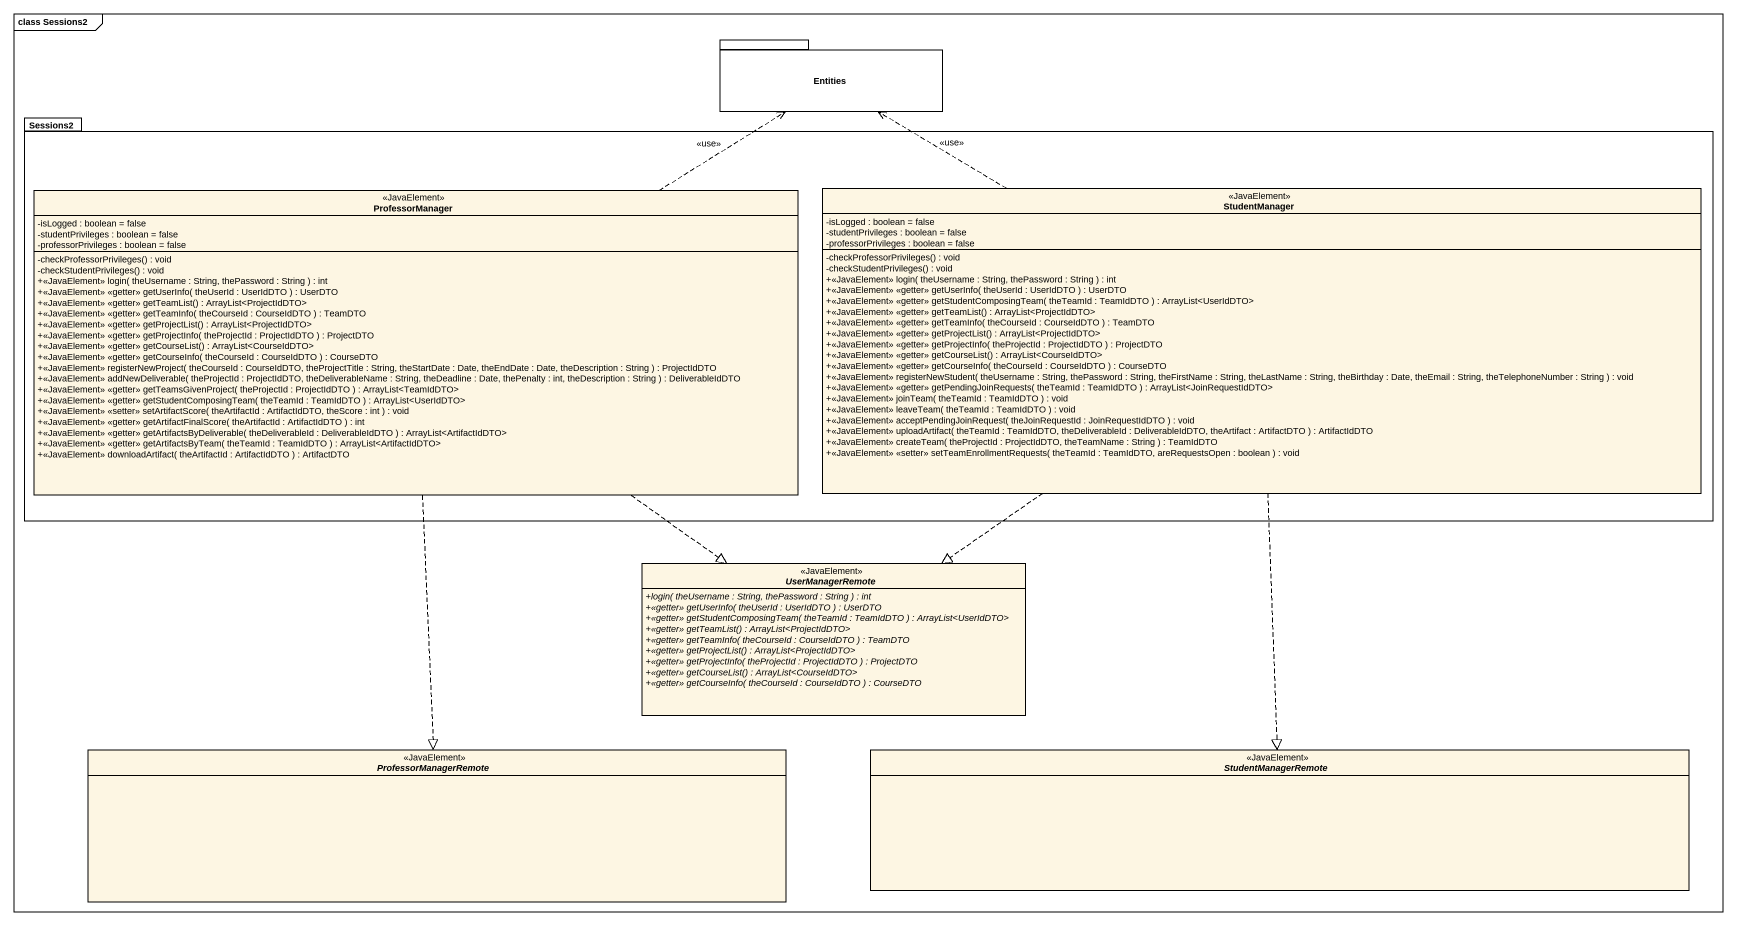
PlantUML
@startuml
mainframe class Sessions2
hide circle
hide empty members
skinparam classAttributeIconSize 0
package Entities {
}
package Sessions2 {
  class ProfessorManager <<JavaElement>> {
    -isLogged : boolean = false
    -studentPrivileges : boolean = false
    -professorPrivileges : boolean = false
    -checkProfessorPrivileges() : void
    -checkStudentPrivileges() : void
    +<<JavaElement>> login( theUsername : String, thePassword : String ) : int
    +<<JavaElement>> <<getter>> getUserInfo( theUserId : UserIdDTO ) : UserDTO
    +<<JavaElement>> <<getter>> getTeamList() : ArrayList<ProjectIdDTO>
    +<<JavaElement>> <<getter>> getTeamInfo( theCourseId : CourseIdDTO ) : TeamDTO
    +<<JavaElement>> <<getter>> getProjectList() : ArrayList<ProjectIdDTO>
    +<<JavaElement>> <<getter>> getProjectInfo( theProjectId : ProjectIdDTO ) : ProjectDTO
    +<<JavaElement>> <<getter>> getCourseList() : ArrayList<CourseIdDTO>
    +<<JavaElement>> <<getter>> getCourseInfo( theCourseId : CourseIdDTO ) : CourseDTO
    +<<JavaElement>> registerNewProject( theCourseId : CourseIdDTO, theProjectTitle : String, theStartDate : Date, theEndDate : Date, theDescription : String ) : ProjectIdDTO
    +<<JavaElement>> addNewDeliverable( theProjectId : ProjectIdDTO, theDeliverableName : String, theDeadline : Date, thePenalty : int, theDescription : String ) : DeliverableIdDTO
    +<<JavaElement>> <<getter>> getTeamsGivenProject( theProjectId : ProjectIdDTO ) : ArrayList<TeamIdDTO>
    +<<JavaElement>> <<getter>> getStudentComposingTeam( theTeamId : TeamIdDTO ) : ArrayList<UserIdDTO>
    +<<JavaElement>> <<setter>> setArtifactScore( theArtifactId : ArtifactIdDTO, theScore : int ) : void
    +<<JavaElement>> <<getter>> getArtifactFinalScore( theArtifactId : ArtifactIdDTO ) : int
    +<<JavaElement>> <<getter>> getArtifactsByDeliverable( theDeliverableId : DeliverableIdDTO ) : ArrayList<ArtifactIdDTO>
    +<<JavaElement>> <<getter>> getArtifactsByTeam( theTeamId : TeamIdDTO ) : ArrayList<ArtifactIdDTO>
    +<<JavaElement>> downloadArtifact( theArtifactId : ArtifactIdDTO ) : ArtifactDTO
  }
  class StudentManager <<JavaElement>> {
    -isLogged : boolean = false
    -studentPrivileges : boolean = false
    -professorPrivileges : boolean = false
    -checkProfessorPrivileges() : void
    -checkStudentPrivileges() : void
    +<<JavaElement>> login( theUsername : String, thePassword : String ) : int
    +<<JavaElement>> <<getter>> getUserInfo( theUserId : UserIdDTO ) : UserDTO
    +<<JavaElement>> <<getter>> getStudentComposingTeam( theTeamId : TeamIdDTO ) : ArrayList<UserIdDTO>
    +<<JavaElement>> <<getter>> getTeamList() : ArrayList<ProjectIdDTO>
    +<<JavaElement>> <<getter>> getTeamInfo( theCourseId : CourseIdDTO ) : TeamDTO
    +<<JavaElement>> <<getter>> getProjectList() : ArrayList<ProjectIdDTO>
    +<<JavaElement>> <<getter>> getProjectInfo( theProjectId : ProjectIdDTO ) : ProjectDTO
    +<<JavaElement>> <<getter>> getCourseList() : ArrayList<CourseIdDTO>
    +<<JavaElement>> <<getter>> getCourseInfo( theCourseId : CourseIdDTO ) : CourseDTO
    +<<JavaElement>> registerNewStudent( theUsername : String, thePassword : String, theFirstName : String, theLastName : String, theBirthday : Date, theEmail : String, theTelephoneNumber : String ) : void
    +<<JavaElement>> <<getter>> getPendingJoinRequests( theTeamId : TeamIdDTO ) : ArrayList<JoinRequestIdDTO>
    +<<JavaElement>> joinTeam( theTeamId : TeamIdDTO ) : void
    +<<JavaElement>> leaveTeam( theTeamId : TeamIdDTO ) : void
    +<<JavaElement>> acceptPendingJoinRequest( theJoinRequestId : JoinRequestIdDTO ) : void
    +<<JavaElement>> uploadArtifact( theTeamId : TeamIdDTO, theDeliverableId : DeliverableIdDTO, theArtifact : ArtifactDTO ) : ArtifactIdDTO
    +<<JavaElement>> createTeam( theProjectId : ProjectIdDTO, theTeamName : String ) : TeamIdDTO
    +<<JavaElement>> <<setter>> setTeamEnrollmentRequests( theTeamId : TeamIdDTO, areRequestsOpen : boolean ) : void
  }
}
interface UserManagerRemote <<JavaElement>> {
  {abstract} +login( theUsername : String, thePassword : String ) : int
  {abstract} +<<getter>> getUserInfo( theUserId : UserIdDTO ) : UserDTO
  {abstract} +<<getter>> getStudentComposingTeam( theTeamId : TeamIdDTO ) : ArrayList<UserIdDTO>
  {abstract} +<<getter>> getTeamList() : ArrayList<ProjectIdDTO>
  {abstract} +<<getter>> getTeamInfo( theCourseId : CourseIdDTO ) : TeamDTO
  {abstract} +<<getter>> getProjectList() : ArrayList<ProjectIdDTO>
  {abstract} +<<getter>> getProjectInfo( theProjectId : ProjectIdDTO ) : ProjectDTO
  {abstract} +<<getter>> getCourseList() : ArrayList<CourseIdDTO>
  {abstract} +<<getter>> getCourseInfo( theCourseId : CourseIdDTO ) : CourseDTO
}
interface ProfessorManagerRemote <<JavaElement>>
interface StudentManagerRemote <<JavaElement>>
ProfessorManager .up.> Entities : <<use>>
ProfessorManager ..|> UserManagerRemote
ProfessorManager ..|> ProfessorManagerRemote
StudentManager .up.> Entities : <<use>>
StudentManager ..|> UserManagerRemote
StudentManager ..|> StudentManagerRemote
@enduml
